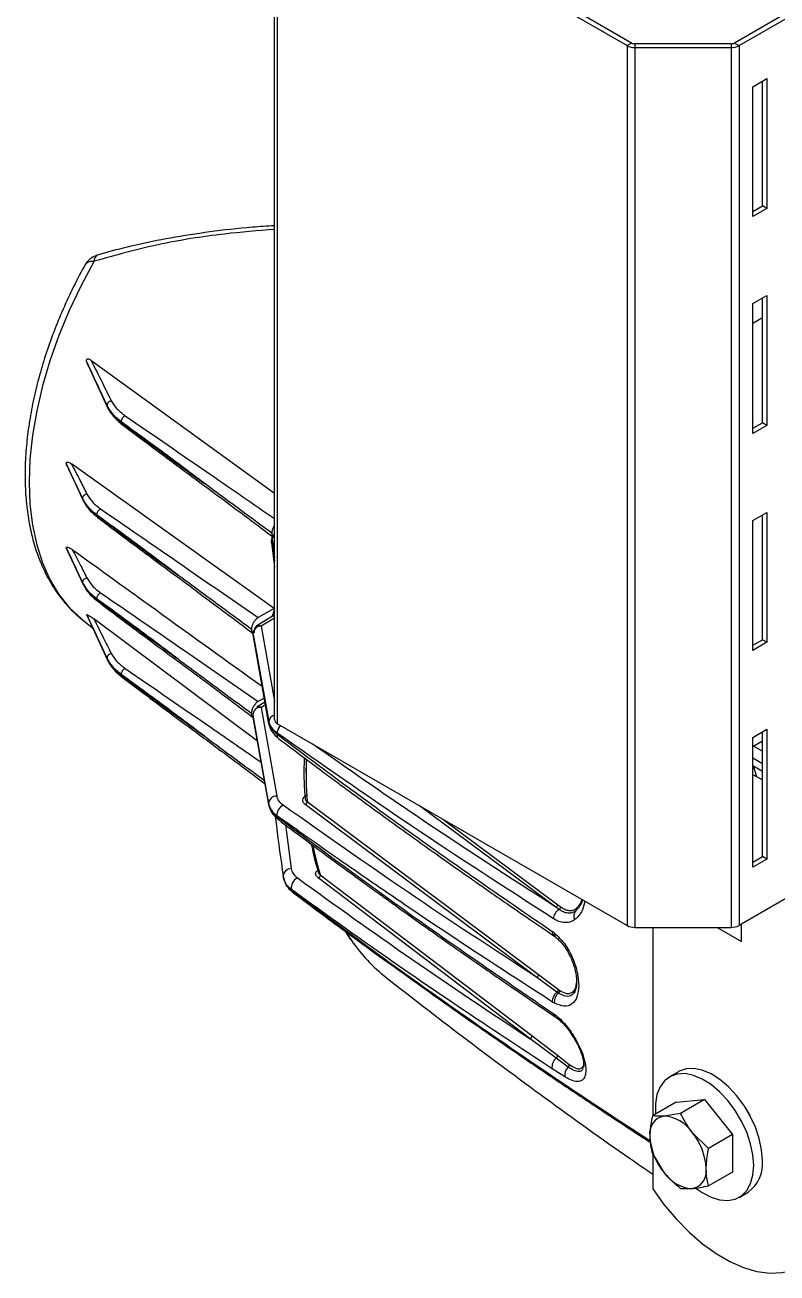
# Model space of a CAD drawing. Extents: x 8 to 113, y 1 to 87.
# Drawn here: x 11.23 to 15.95, y 66.13 to 73.98 of the extents above; entities that cross this region are included whole.
import ezdxf

# ---------------------------------------------------------------- set-up
doc = ezdxf.new("R2010")
doc.units = 0
doc.header["$MEASUREMENT"] = 0
doc.layers.add('OBJECT', color=7, linetype='CONTINUOUS')

msp = doc.modelspace()

# ---------------------------------------------------------------- linework, layer by layer
at = {"layer": 'OBJECT'}
for p, q in [((12.7938, 69.615), (12.7938, 75.1471)), ((12.8143, 75.1185), (15.01, 73.8509)), ((12.8143, 69.5864), (12.8143, 75.1185)), ((15.0383, 73.8673), (12.8426, 75.1348)), ((16.4895, 74.3316), (15.6852, 73.8673)), ((15.7134, 73.8509), (16.5178, 74.3153)), ((15.0383, 73.8673), (15.01, 73.8509)), ((15.01, 73.8509), (15.01, 68.3189)), ((15.0595, 73.8622), (15.0595, 73.8391)), ((15.6639, 73.8622), (15.0595, 73.8622)), ((15.0595, 73.8391), (15.6639, 73.8391)), ((15.0595, 73.8391), (15.0595, 68.307)), ((15.6639, 73.8622), (15.6639, 73.8391)), ((15.6639, 73.8391), (15.6639, 68.307)), ((15.6852, 73.8673), (15.7134, 73.8509)), ((15.7134, 73.8509), (15.7134, 68.3189)), ((15.8001, 73.5923), (15.8885, 73.6434)), ((15.8602, 72.8431), (15.8602, 73.627)), ((15.8885, 73.6434), (15.8885, 72.8268)), ((15.8001, 72.7758), (15.8001, 73.5923)), ((15.8001, 72.8084), (15.8602, 72.8431)), ((15.8885, 72.8268), (15.8001, 72.7758)), ((15.8885, 72.8268), (15.8602, 72.8431)), ((15.8001, 72.2287), (15.8885, 72.2797)), ((15.8885, 72.2797), (15.8885, 71.4632)), ((15.8001, 71.4122), (15.8001, 72.2287)), ((15.8602, 71.4795), (15.8602, 72.2634)), ((15.8602, 72.1392), (15.8001, 72.1045)), ((11.6242, 71.8389), (11.7458, 71.5752)), ((11.6413, 71.873), (12.7938, 71.0363)), ((11.742, 71.5899), (11.742, 71.5861)), ((11.831, 71.4862), (11.831, 71.4839)), ((15.8001, 71.4448), (15.8602, 71.4795)), ((15.8885, 71.4632), (15.8001, 71.4122)), ((15.8885, 71.4632), (15.8602, 71.4795)), ((11.4928, 71.2038), (11.5916, 70.9912)), ((12.7914, 70.312), (11.5186, 71.2209)), ((11.5877, 71.0035), (11.5877, 71.0026)), ((11.6766, 70.9006), (11.6766, 70.8995)), ((15.8001, 70.8651), (15.8885, 70.9161)), ((15.8001, 70.0485), (15.8001, 70.8651)), ((15.8602, 70.1159), (15.8602, 70.8998)), ((15.8885, 70.9161), (15.8885, 70.0996)), ((12.7774, 70.7858), (12.7774, 70.7856)), ((12.775, 70.7277), (12.7938, 70.5727)), ((12.777, 70.745), (12.7938, 70.6119)), ((12.7789, 70.7515), (12.7938, 70.6336)), ((11.4883, 70.6861), (11.5916, 70.4637)), ((11.5877, 70.4751), (11.5877, 70.476)), ((11.6766, 70.372), (11.6766, 70.3731)), ((12.7914, 70.312), (12.6922, 70.2548)), ((12.7914, 70.312), (12.7938, 70.3298)), ((12.7938, 70.3122), (12.7923, 70.3017)), ((11.5852, 70.2434), (11.6516, 70.1905)), ((11.5852, 70.2434), (11.5894, 70.2402)), ((11.6152, 70.2695), (11.7458, 69.9862)), ((12.6877, 69.4776), (11.6587, 70.2474)), ((12.7813, 70.2631), (12.6835, 70.2038)), ((12.7938, 70.2521), (12.7098, 70.2019)), ((12.7798, 70.2618), (12.7762, 70.2595)), ((12.7838, 70.2715), (12.7971, 70.2928)), ((12.6495, 70.1813), (12.6495, 70.1811)), ((12.7575, 69.5972), (12.659, 70.1596)), ((12.6591, 70.1602), (12.7579, 69.602)), ((12.7098, 70.2019), (12.7938, 69.7284)), ((15.8001, 70.0812), (15.8602, 70.1159)), ((15.8885, 70.0996), (15.8001, 70.0485)), ((15.8885, 70.0996), (15.8602, 70.1159)), ((11.742, 69.9972), (11.742, 70.0009)), ((11.831, 69.8949), (11.831, 69.8972)), ((12.7341, 69.7233), (12.6835, 69.6926)), ((12.7296, 69.7489), (12.6922, 69.7273)), ((12.737, 69.7069), (12.7097, 69.6906)), ((12.7097, 69.6906), (12.8083, 69.1331)), ((12.6495, 69.6536), (12.6495, 69.6538)), ((12.659, 69.6405), (12.7575, 69.0838)), ((12.7579, 69.0794), (12.6591, 69.6399)), ((12.8143, 69.5864), (15.01, 68.3189)), ((15.8001, 69.5015), (15.8885, 69.5525)), ((15.8602, 68.7523), (15.8602, 69.5362)), ((15.8885, 69.5525), (15.8885, 68.7359)), ((15.8001, 68.6849), (15.8001, 69.5015)), ((15.8602, 69.4773), (15.8001, 69.4426)), ((15.8071, 69.4466), (15.8602, 69.416)), ((15.8602, 69.465), (15.8495, 69.4711)), ((15.8602, 69.3364), (15.8001, 69.3711)), ((15.8602, 69.2874), (15.8001, 69.3221)), ((15.8001, 69.269), (15.8602, 69.2343)), ((14.4426, 67.9925), (12.9875, 69.08)), ((12.9989, 69.0985), (12.9989, 69.0976)), ((12.9991, 69.0984), (14.4542, 68.0107)), ((12.9991, 69.0974), (12.9991, 69.0984)), ((14.5628, 68.434), (13.7048, 69.0723)), ((13.8514, 68.9877), (14.5743, 68.4499)), ((12.8642, 68.9511), (12.8996, 68.6765)), ((16.5178, 68.7832), (15.7134, 68.3189)), ((15.8001, 68.7176), (15.8602, 68.7523)), ((15.8885, 68.7359), (15.8602, 68.7523)), ((15.8885, 68.7359), (15.8001, 68.6849)), ((12.8486, 68.632), (12.8545, 68.6034)), ((12.8547, 68.6058), (12.8567, 68.6)), ((12.8564, 68.5977), (12.8656, 68.5808)), ((14.4004, 67.6065), (13.0697, 68.6179)), ((13.0807, 68.6387), (13.0812, 68.6354)), ((13.0809, 68.6385), (14.4117, 67.6268)), ((13.0814, 68.6353), (13.0809, 68.6385)), ((14.5827, 68.4197), (14.5628, 68.434)), ((14.5743, 68.4499), (14.5938, 68.4354)), ((14.7053, 68.4296), (14.6856, 68.4088)), ((14.7119, 68.4404), (14.7083, 68.4328)), ((14.4542, 68.3398), (14.444, 68.3478)), ((14.6856, 68.4088), (14.6734, 68.4034)), ((13.2366, 68.2846), (13.2702, 68.2332)), ((13.2412, 68.2794), (13.2775, 68.2247)), ((14.5522, 68.2725), (14.5399, 68.2815)), ((15.0595, 68.307), (15.6639, 68.307)), ((15.1708, 68.307), (15.1708, 67.123)), ((15.576, 68.307), (15.7287, 68.2189)), ((15.7287, 68.2189), (15.7287, 68.3277)), ((14.5498, 68.2546), (14.5594, 68.2476)), ((14.5694, 67.9), (14.4426, 67.9925)), ((14.4542, 68.0107), (14.5785, 67.9166)), ((14.5787, 67.8936), (14.5694, 67.9)), ((14.5785, 67.9166), (14.587, 67.9104)), ((14.6797, 67.905), (14.6763, 67.9069)), ((14.684, 67.9109), (14.6783, 67.903)), ((14.5399, 67.8394), (14.5522, 67.8321)), ((14.5648, 67.4848), (14.4004, 67.6065)), ((14.4117, 67.6268), (14.573, 67.503)), ((14.6398, 67.4291), (14.5648, 67.4848)), ((14.573, 67.503), (14.6465, 67.4461)), ((14.619, 67.3671), (14.5386, 67.4187)), ((15.3325, 67.3995), (15.2773, 67.3677)), ((15.3193, 67.2087), (15.1689, 67.1219)), ((15.3193, 67.2087), (15.4961, 67.2245)), ((15.4961, 67.2245), (15.3457, 67.1377)), ((15.4961, 67.2245), (15.6728, 67.0046)), ((15.3457, 67.1377), (15.2415, 67.1207)), ((15.5224, 66.9178), (15.4183, 67.0186)), ((15.6728, 67.0046), (15.5224, 66.9178)), ((15.6728, 67.0046), (15.6728, 66.7689)), ((15.1689, 66.8862), (15.2415, 66.7671)), ((15.1708, 66.8831), (15.1708, 66.6641)), ((15.6728, 66.7689), (15.5224, 66.6821)), ((15.3457, 66.6663), (15.4183, 66.6651)), ((15.7148, 66.6099), (15.7699, 66.6417))]:
    msp.add_line(p, q, dxfattribs=at)
at = {"layer": 'OBJECT', "flags": 128}
for points in [[(11.6616, 72.4952), (11.5792, 72.3424), (11.505, 72.1865), (11.4395, 72.0286), (11.3832, 71.87), (11.3366, 71.7118), (11.3, 71.5552), (11.2736, 71.4014), (11.2577, 71.2515), (11.2524, 71.1067), (11.2577, 70.968), (11.2736, 70.8364), (11.3, 70.7131), (11.3366, 70.5988), (11.3832, 70.4944), (11.4395, 70.4008), (11.505, 70.3185), (11.5792, 70.2483), (11.5852, 70.2434)], [(12.775, 70.7277), (12.7748, 70.7352), (12.777, 70.745)], [(12.7838, 70.2715), (12.7832, 70.2723), (12.7829, 70.2729), (12.783, 70.2734), (12.7834, 70.2737), (12.7837, 70.2738)], [(12.7938, 70.3053), (12.7924, 70.3035), (12.7918, 70.3015)], [(12.6495, 70.1813), (12.6471, 70.183), (12.6452, 70.1843)], [(12.659, 70.1596), (12.6591, 70.1508), (12.6598, 70.1468)], [(12.7575, 69.5972), (12.7577, 69.5885), (12.7585, 69.5849)], [(15.8256, 69.2543), (15.8095, 69.3085), (15.8056, 69.3189)], [(12.7579, 69.0794), (12.7595, 69.0718), (12.7598, 69.0711)], [(12.8501, 68.6211), (12.8486, 68.6305), (12.8486, 68.632)], [(12.9138, 68.5246), (12.9127, 68.5252), (12.9106, 68.5267)], [(14.6805, 67.6154), (14.6776, 67.6142), (14.6756, 67.6137), (14.6747, 67.6137), (14.6747, 67.6137)], [(15.8606, 66.842), (15.8556, 66.9087), (15.8408, 66.979), (15.8168, 67.0506), (15.7842, 67.1212), (15.7441, 67.1886), (15.6978, 67.2506), (15.6468, 67.3052), (15.5927, 67.3507), (15.5373, 67.3855), (15.4824, 67.4087), (15.4296, 67.4193), (15.3808, 67.4172), (15.3374, 67.4023), (15.3325, 67.3995)], [(15.8054, 66.8102), (15.8004, 66.8769), (15.7857, 66.9471), (15.7616, 67.0187), (15.729, 67.0893), (15.6889, 67.1567), (15.6426, 67.2187), (15.5917, 67.2734), (15.5376, 67.3188), (15.4822, 67.3537), (15.4272, 67.3768), (15.3745, 67.3875), (15.3256, 67.3853), (15.2823, 67.3704), (15.2458, 67.3433), (15.2173, 67.3047), (15.1978, 67.256), (15.1879, 67.1987), (15.1879, 67.1346), (15.1881, 67.133)], [(15.7865, 67.1168), (15.7825, 67.1247), (15.7517, 67.1769)], [(15.4449, 66.666), (15.4822, 66.6399), (15.5376, 66.6108), (15.5917, 66.5939), (15.6426, 66.5896), (15.6889, 66.5981), (15.729, 66.6193), (15.7616, 66.6523), (15.7857, 66.6961), (15.8004, 66.7493), (15.8054, 66.8102)], [(15.1708, 66.6641), (15.2417, 66.5654), (15.3182, 66.474), (15.3991, 66.3913), (15.4833, 66.3183), (15.5694, 66.2564), (15.6561, 66.2063), (15.7422, 66.1689), (15.8263, 66.1446), (15.9073, 66.134), (15.9838, 66.1371), (16.0547, 66.1538)]]:
    msp.add_lwpolyline(points, dxfattribs=at)
at = {"layer": 'OBJECT'}
for centre, radius, start, end in [((15.0575, 73.9401), 0.101, 241.96011, 271.14381), ((15.0586, 73.9055), 0.0433, 241.95847, 271.14417), ((15.6648, 73.9055), 0.0433, 268.8552, 298.0406), ((15.666, 73.9401), 0.101, 268.8562, 298.03996), ((11.697, 72.5015), 0.0359, 119.04692, 190.09684), ((12.7673, 70.2734), 0.0166, 315.94563, 353.46477), ((12.7992, 70.3009), 0.00741, 175.44093, 223.56603), ((12.7107, 70.1491), 0.0528, 91.00217, 167.84302), ((12.7092, 69.6404), 0.0502, 89.41212, 179.92476), ((16.4587, 69.2884), 3.714, 175.15652, 175.23184), ((12.8062, 69.5942), 0.0489, 104.72411, 170.83531), ((12.8288, 69.6185), 0.0352, 185.69542, 245.6246), ((12.8384, 69.5175), 0.0294, 169.3272, 228.44019), ((16.2385, 69.2417), 3.4405, 175.20076, 175.31182), ((12.8834, 69.5209), 0.0739, 132.53719, 173.28105), ((15.7286, 69.2892), 2.7363, 178.51101, 183.99517), ((15.7274, 69.289), 2.735, 178.54605, 183.99608), ((12.808, 69.0826), 0.0505, 89.64866, 178.65634), ((15.5096, 69.3378), 2.7638, 185.27392, 185.36538), ((12.8807, 69.0113), 0.0712, 116.19277, 181.43147), ((12.9904, 69.0872), 0.0141, 52.18701, 53.13683), ((15.3289, 69.2377), 2.5297, 185.17514, 185.31183), ((12.8356, 69.0044), 0.0255, 181.97646, 231.03865), ((14.9015, 69.1874), 1.9016, 191.27539, 196.76993), ((14.8947, 69.1855), 1.8945, 191.276, 196.78025), ((12.8998, 68.6248), 0.0517, 90.14758, 172.03043), ((12.9668, 68.5566), 0.0671, 114.3534, 190.52413), ((13.0757, 68.6321), 0.0083, 50.86833, 52.51319), ((14.5829, 69.0841), 1.7665, 197.792, 198.01726), ((12.9253, 68.5449), 0.0234, 197.74756, 230.90924), ((14.5536, 68.4528), 0.0209, 296.07624, 352.0007), ((14.573, 68.4384), 0.021, 297.44613, 351.80178), ((14.6229, 68.3538), 0.0773, 121.39105, 173.64428), ((14.7217, 68.3781), 0.0474, 139.68715, 209.59434), ((14.6756, 68.4178), 0.0135, 318.09484, 25.17953), ((14.5657, 68.276), 0.0264, 167.87492, 240.4355), ((14.5764, 68.266), 0.0251, 164.92872, 227.58187), ((15.0575, 68.408), 0.101, 241.96011, 271.14381), ((15.666, 68.408), 0.101, 268.8562, 298.03996), ((14.1761, 68.8507), 1.0951, 214.86817, 231.61154), ((14.434, 68.0108), 0.0202, 295.31534, 359.66349), ((14.6147, 67.8405), 0.0748, 127.31471, 180.84743), ((14.6237, 67.8378), 0.0717, 128.87359, 184.58484), ((14.5581, 67.917), 0.0204, 303.4638, 358.84375), ((14.5673, 67.9096), 0.0196, 305.26183, 2.37873), ((14.5707, 67.7664), 0.0245, 181.38684, 233.21934), ((14.3927, 67.6241), 0.0192, 293.74373, 8.13303), ((14.6071, 67.4299), 0.0693, 127.56245, 189.29192), ((14.5542, 67.5006), 0.0189, 303.90266, 7.53005), ((14.6854, 67.3793), 0.0675, 132.49798, 190.38634), ((14.6282, 67.4434), 0.0184, 308.76644, 8.16382), ((15.2616, 67.0126), 0.1099, 100.54668, 189.25194), ((15.2278, 66.8929), 0.2282, 33.43473, 86.57065), ((15.1233, 66.7731), 0.3837, 2.63926, 39.77211), ((15.5364, 67.0126), 0.3837, 182.63926, 219.77211), ((15.3981, 66.7731), 0.1099, 280.54668, 9.25194), ((15.6429, 66.8199), 0.2188, 305.50105, 5.81115), ((15.4319, 66.8928), 0.2282, 213.43473, 266.57065)]:
    msp.add_arc(centre, radius, start, end, dxfattribs=at)
for centre, major_axis, start_param, end_param in [((10.8742, 72.6632), (-0.7659, 2.3851), 4.306012, 4.30714), ((10.6241, 72.8154), (-0.7463, 2.324), 3.893388, 3.895339), ((10.6241, 72.8154), (-0.7463, 2.324), 3.50162, 3.503571), ((10.8742, 72.6632), (-0.7659, 2.3851), 3.08982, 3.090948)]:
    msp.add_ellipse(centre, major_axis=major_axis, ratio=0.199933, start_param=start_param, end_param=end_param, dxfattribs=at)
for points, knots in [([(12.7938, 72.6957), (12.6891, 72.687), (12.4408, 72.6663), (12.0589, 72.6056), (11.794, 72.532), (11.6616, 72.4952)], [0, 0, 0, 0, 0.267036, 0.633641, 1, 1, 1, 1]), ([(12.7938, 72.7187), (12.7474, 72.7157), (12.6104, 72.7067), (12.3922, 72.6814), (12.1454, 72.6438), (11.9254, 72.5991), (11.7729, 72.5604), (11.6954, 72.5376), (11.6796, 72.5329)], [0, 0, 0, 0, 0.12024, 0.354778, 0.574557, 0.779582, 0.954953, 1, 1, 1, 1]), ([(11.6798, 72.5324), (11.6709, 72.5293), (11.6511, 72.5224), (11.6257, 72.5016), (11.608, 72.4824), (11.6024, 72.469), (11.6016, 72.4669)], [0, 0, 0, 0, 0.257467, 0.577044, 0.932229, 1, 1, 1, 1]), ([(11.6011, 72.4674), (11.5994, 72.4644), (11.5718, 72.4154), (11.5226, 72.3184), (11.4569, 72.1759), (11.399, 72.0317), (11.3488, 71.8867), (11.3068, 71.7418), (11.2733, 71.598), (11.2484, 71.4559), (11.2325, 71.3164), (11.2257, 71.1803), (11.2281, 71.0486), (11.2399, 70.9219), (11.2611, 70.8011), (11.2916, 70.6871), (11.3315, 70.5808), (11.3803, 70.4831), (11.4376, 70.3945), (11.5035, 70.3168), (11.5548, 70.2656), (11.586, 70.2436), (11.5903, 70.2405)], [0, 0, 0, 0, 0.003666, 0.058545, 0.113449, 0.168377, 0.223344, 0.278361, 0.333441, 0.388592, 0.443822, 0.499132, 0.554514, 0.609946, 0.665364, 0.720681, 0.775777, 0.83051, 0.884738, 0.938365, 0.991378, 1, 1, 1, 1]), ([(11.6616, 72.4952), (11.6508, 72.4944), (11.6288, 72.4927), (11.609, 72.4815), (11.6044, 72.4703), (11.6028, 72.4665)], [0, 0, 0, 0, 0.392208, 0.7928, 1, 1, 1, 1]), ([(11.6144, 71.8636), (11.614, 71.8656), (11.6134, 71.8688), (11.6135, 71.8732), (11.6143, 71.8765), (11.6157, 71.8788), (11.6177, 71.8805), (11.6211, 71.8816), (11.6297, 71.8807), (11.6363, 71.8763), (11.6413, 71.873)], [0, 0, 0, 0, 0.113364, 0.188717, 0.241998, 0.295663, 0.342489, 0.417958, 0.560438, 1, 1, 1, 1]), ([(11.742, 71.5899), (11.7182, 71.641), (11.6756, 71.7322), (11.6331, 71.8235), (11.6144, 71.8636)], [0, 0, 0, 0, 0.559998, 1, 1, 1, 1]), ([(11.6242, 71.8389), (11.6239, 71.8392), (11.6198, 71.8456), (11.6173, 71.8536), (11.615, 71.8611)], [0, 0, 0, 0, 0.059771, 1, 1, 1, 1]), ([(11.615, 71.8611), (11.6387, 71.8097), (11.681, 71.718), (11.7234, 71.6264), (11.742, 71.5861)], [0, 0, 0, 0, 0.559997, 1, 1, 1, 1]), ([(11.6413, 71.873), (11.6653, 71.8253), (11.7083, 71.7401), (11.7502, 71.6547), (11.7687, 71.6172)], [0, 0, 0, 0, 0.560013, 1, 1, 1, 1]), ([(11.7687, 71.6172), (11.7653, 71.6163), (11.7601, 71.615), (11.7539, 71.6111), (11.7496, 71.6075), (11.7462, 71.6033), (11.7429, 71.5974), (11.7424, 71.5929), (11.742, 71.5899)], [0, 0, 0, 0, 0.239573, 0.368432, 0.5, 0.63156, 0.76042, 1, 1, 1, 1]), ([(11.831, 71.4862), (11.8117, 71.5022), (11.773, 71.5341), (11.7524, 71.5713), (11.742, 71.5899)], [0, 0, 0, 0, 0.499961, 1, 1, 1, 1]), ([(11.742, 71.5861), (11.7524, 71.5678), (11.773, 71.5312), (11.8117, 71.4996), (11.831, 71.4839)], [0, 0, 0, 0, 0.500039, 1, 1, 1, 1]), ([(11.742, 71.5861), (11.7423, 71.5833), (11.7427, 71.5793), (11.7451, 71.5761), (11.7459, 71.5752)], [0, 0, 0, 0, 0.695925, 1, 1, 1, 1]), ([(11.7437, 71.5786), (11.7546, 71.559), (11.7763, 71.52), (11.8167, 71.4865), (11.8368, 71.4698)], [0, 0, 0, 0, 0.50137, 1, 1, 1, 1]), ([(11.7459, 71.5752), (11.746, 71.575), (11.747, 71.5735), (11.7493, 71.5716), (11.7518, 71.5703), (11.7528, 71.5698)], [0, 0, 0, 0, 0.096936, 0.624249, 1, 1, 1, 1]), ([(11.7687, 71.6172), (11.7791, 71.6003), (11.7998, 71.5666), (11.8371, 71.5381), (11.8558, 71.5239)], [0, 0, 0, 0, 0.501105, 1, 1, 1, 1]), ([(11.8558, 71.5239), (11.8526, 71.5221), (11.8478, 71.5194), (11.842, 71.5135), (11.838, 71.5082), (11.8348, 71.5025), (11.8317, 71.495), (11.8313, 71.4897), (11.831, 71.4862)], [0, 0, 0, 0, 0.239485, 0.368378, 0.5, 0.631622, 0.760513, 1, 1, 1, 1]), ([(12.3536, 71.0989), (12.2561, 71.1725), (12.0818, 71.304), (11.9076, 71.4305), (11.831, 71.4862)], [0, 0, 0, 0, 0.560064, 1, 1, 1, 1]), ([(11.8558, 71.5239), (12.0361, 71.4), (12.3493, 71.1848), (12.6614, 70.969), (12.7938, 70.8775)], [0, 0, 0, 0, 0.575705, 1, 1, 1, 1]), ([(11.831, 71.4839), (11.9285, 71.4108), (12.1027, 71.2803), (12.277, 71.1543), (12.3536, 71.0989)], [0, 0, 0, 0, 0.559937, 1, 1, 1, 1]), ([(11.831, 71.4839), (11.8313, 71.4808), (11.8318, 71.476), (11.8346, 71.4716), (11.8365, 71.4701), (11.8374, 71.4695)], [0, 0, 0, 0, 0.508253, 0.781805, 1, 1, 1, 1]), ([(11.8373, 71.4694), (11.8818, 71.4357), (11.9803, 71.361), (12.1432, 71.2397), (12.3352, 71.0977), (12.5517, 70.9379), (12.7031, 70.8235), (12.7815, 70.7643)], [0, 0, 0, 0, 0.141855, 0.314113, 0.516775, 0.749835, 1, 1, 1, 1]), ([(11.4862, 71.223), (11.4861, 71.224), (11.486, 71.226), (11.4868, 71.2286), (11.4886, 71.2308), (11.4925, 71.2323), (11.5028, 71.2311), (11.5119, 71.2252), (11.5186, 71.2209)], [0, 0, 0, 0, 0.052382, 0.104943, 0.166385, 0.263155, 0.457421, 1, 1, 1, 1]), ([(11.5877, 71.0035), (11.5687, 71.0445), (11.5349, 71.1177), (11.5011, 71.1908), (11.4862, 71.223)], [0, 0, 0, 0, 0.560003, 1, 1, 1, 1]), ([(11.4932, 71.2041), (11.492, 71.2058), (11.4896, 71.2091), (11.4874, 71.2147), (11.4868, 71.2182), (11.4865, 71.2197)], [0, 0, 0, 0, 0.389877, 0.751197, 1, 1, 1, 1]), ([(11.4865, 71.2197), (11.5054, 71.1792), (11.5391, 71.1069), (11.5728, 71.0344), (11.5877, 71.0026)], [0, 0, 0, 0, 0.560005, 1, 1, 1, 1]), ([(11.5186, 71.2209), (11.537, 71.1857), (11.5698, 71.1227), (11.6014, 71.0595), (11.6153, 71.0317)], [0, 0, 0, 0, 0.560034, 1, 1, 1, 1]), ([(12.7731, 70.7889), (12.7728, 70.7892), (12.699, 70.8436), (12.5728, 70.937), (12.4337, 71.0397), (12.3676, 71.0886), (12.354, 71.0986), (12.3536, 71.0989)], [0, 0, 0, 0, 0.002464, 0.527441, 0.903158, 0.997088, 1, 1, 1, 1]), ([(11.6153, 71.0317), (11.6118, 71.0308), (11.6064, 71.0295), (11.6, 71.0255), (11.5956, 71.0217), (11.592, 71.0173), (11.5886, 71.0112), (11.588, 71.0066), (11.5877, 71.0035)], [0, 0, 0, 0, 0.239579, 0.368437, 0.5, 0.631566, 0.760425, 1, 1, 1, 1]), ([(11.6153, 71.0317), (11.6255, 71.0149), (11.6459, 70.9812), (11.683, 70.9526), (11.7015, 70.9383)], [0, 0, 0, 0, 0.5007266, 1, 1, 1, 1]), ([(11.6766, 70.9006), (11.6573, 70.9164), (11.6187, 70.9481), (11.598, 70.985), (11.5877, 71.0035)], [0, 0, 0, 0, 0.499957, 1, 1, 1, 1]), ([(11.5877, 71.0026), (11.598, 70.9841), (11.6187, 70.9472), (11.6573, 70.9154), (11.6766, 70.8995)], [0, 0, 0, 0, 0.500043, 1, 1, 1, 1]), ([(11.5877, 71.0026), (11.588, 70.9997), (11.5884, 70.9955), (11.5909, 70.9922), (11.5917, 70.9912)], [0, 0, 0, 0, 0.694979, 1, 1, 1, 1]), ([(11.5894, 70.9947), (11.6003, 70.9751), (11.6221, 70.9359), (11.6624, 70.9022), (11.6824, 70.8854)], [0, 0, 0, 0, 0.501298, 1, 1, 1, 1]), ([(11.5917, 70.9912), (11.5918, 70.991), (11.5928, 70.9894), (11.5952, 70.9875), (11.5977, 70.9862), (11.5987, 70.9857)], [0, 0, 0, 0, 0.096683, 0.633209, 1, 1, 1, 1]), ([(11.7015, 70.9383), (11.6983, 70.9365), (11.6934, 70.9338), (11.6876, 70.9278), (11.6836, 70.9226), (11.6804, 70.9169), (11.6774, 70.9094), (11.6769, 70.9041), (11.6766, 70.9006)], [0, 0, 0, 0, 0.2394857, 0.3683804, 0.4999968, 0.631618, 0.7605141, 1, 1, 1, 1]), ([(11.7015, 70.9383), (11.8867, 70.8109), (12.2175, 70.5833), (12.5471, 70.3552), (12.6922, 70.2548)], [0, 0, 0, 0, 0.560008, 1, 1, 1, 1]), ([(12.191, 70.5199), (12.095, 70.5923), (11.9235, 70.7214), (11.7521, 70.8458), (11.6766, 70.9006)], [0, 0, 0, 0, 0.560058, 1, 1, 1, 1]), ([(11.6766, 70.8995), (11.7726, 70.8275), (11.9441, 70.6989), (12.1156, 70.5746), (12.191, 70.5199)], [0, 0, 0, 0, 0.5599417, 1, 1, 1, 1]), ([(11.6766, 70.8995), (11.6769, 70.8964), (11.6774, 70.8916), (11.6802, 70.8872), (11.6822, 70.8857), (11.6831, 70.8851)], [0, 0, 0, 0, 0.508254, 0.781796, 1, 1, 1, 1]), ([(11.683, 70.885), (11.7287, 70.8503), (11.83, 70.7735), (11.9974, 70.6488), (12.1947, 70.5028), (12.4181, 70.3377), (12.5746, 70.2195), (12.6561, 70.1579)], [0, 0, 0, 0, 0.141474, 0.313268, 0.515383, 0.747816, 1, 1, 1, 1]), ([(12.7774, 70.7858), (12.7766, 70.7864), (12.7752, 70.7874), (12.7737, 70.7884), (12.7731, 70.7889)], [0, 0, 0, 0, 0.559993, 1, 1, 1, 1]), ([(12.7731, 70.7889), (12.7739, 70.7883), (12.7753, 70.7872), (12.7768, 70.7861), (12.7774, 70.7856)], [0, 0, 0, 0, 0.5599937, 1, 1, 1, 1]), ([(12.7939, 70.7805), (12.7928, 70.7797), (12.7889, 70.7768), (12.7834, 70.769), (12.778, 70.7584), (12.7755, 70.7479), (12.7746, 70.7398), (12.7745, 70.7332), (12.7748, 70.7297), (12.775, 70.7277)], [0, 0, 0, 0, 0.0700503, 0.2484412, 0.4743853, 0.6656814, 0.7979083, 0.8858306, 1, 1, 1, 1]), ([(12.7938, 70.8337), (12.7936, 70.8334), (12.7892, 70.8281), (12.7833, 70.815), (12.7781, 70.7987), (12.7776, 70.7894), (12.7774, 70.7858)], [0, 0, 0, 0, 0.017705, 0.392503, 0.764509, 1, 1, 1, 1]), ([(12.7774, 70.7856), (12.7776, 70.7809), (12.778, 70.7732), (12.7814, 70.7684), (12.7826, 70.7666)], [0, 0, 0, 0, 0.623001, 1, 1, 1, 1]), ([(12.7789, 70.7515), (12.7788, 70.7518), (12.7788, 70.7522), (12.7786, 70.7523), (12.7784, 70.7523), (12.7782, 70.752), (12.7779, 70.7516), (12.7777, 70.7509), (12.7774, 70.75), (12.7772, 70.7487), (12.777, 70.7473), (12.7769, 70.746), (12.777, 70.7453), (12.777, 70.745)], [0, 0, 0, 0, 0.13574, 0.194591, 0.250843, 0.311563, 0.37511, 0.438068, 0.500883, 0.619799, 0.750938, 0.873701, 1, 1, 1, 1]), ([(12.7938, 70.7712), (12.7938, 70.7712), (12.7895, 70.7687), (12.784, 70.7619), (12.7805, 70.7547), (12.7789, 70.7515)], [0, 0, 0, 0, 0.000813, 0.551691, 1, 1, 1, 1]), ([(11.4877, 70.6865), (11.4873, 70.6874), (11.4865, 70.6893), (11.486, 70.6915), (11.4861, 70.6925), (11.4862, 70.6929)], [0, 0, 0, 0, 0.376958, 0.756016, 1, 1, 1, 1]), ([(11.4862, 70.6929), (11.5051, 70.6524), (11.539, 70.58), (11.5728, 70.5071), (11.5877, 70.4751)], [0, 0, 0, 0, 0.560014, 1, 1, 1, 1]), ([(11.4865, 70.6948), (11.4868, 70.6956), (11.4877, 70.6977), (11.4926, 70.6985), (11.5044, 70.6954), (11.5161, 70.6877), (11.5238, 70.6826)], [0, 0, 0, 0, 0.0729686, 0.1943384, 0.4686987, 1, 1, 1, 1]), ([(11.5877, 70.476), (11.5688, 70.517), (11.5351, 70.5902), (11.5014, 70.6628), (11.4865, 70.6948)], [0, 0, 0, 0, 0.5600153, 1, 1, 1, 1]), ([(11.5238, 70.6826), (11.6984, 70.5567), (12.0958, 70.27), (12.4936, 69.9835), (12.7166, 69.8229)], [0, 0, 0, 0, 0.439405, 1, 1, 1, 1]), ([(11.5238, 70.6826), (11.5412, 70.6494), (11.5724, 70.59), (11.6022, 70.5304), (11.6153, 70.5042)], [0, 0, 0, 0, 0.560038, 1, 1, 1, 1]), ([(11.6153, 70.5042), (11.6118, 70.5033), (11.6064, 70.502), (11.6, 70.498), (11.5956, 70.4942), (11.592, 70.4898), (11.5886, 70.4838), (11.588, 70.4791), (11.5877, 70.476)], [0, 0, 0, 0, 0.239578, 0.368434, 0.499997, 0.631562, 0.76042, 1, 1, 1, 1]), ([(11.6766, 70.3731), (11.6573, 70.3889), (11.6187, 70.4206), (11.598, 70.4576), (11.5877, 70.476)], [0, 0, 0, 0, 0.499957, 1, 1, 1, 1]), ([(11.5877, 70.4751), (11.598, 70.4566), (11.6187, 70.4197), (11.6573, 70.3879), (11.6766, 70.372)], [0, 0, 0, 0, 0.500043, 1, 1, 1, 1]), ([(11.5877, 70.4751), (11.588, 70.4722), (11.5884, 70.468), (11.5909, 70.4647), (11.5917, 70.4637)], [0, 0, 0, 0, 0.695486, 1, 1, 1, 1]), ([(11.5894, 70.4672), (11.6003, 70.4476), (11.6221, 70.4084), (11.6624, 70.3747), (11.6824, 70.3579)], [0, 0, 0, 0, 0.501298, 1, 1, 1, 1]), ([(11.6153, 70.5042), (11.6255, 70.4874), (11.6459, 70.4537), (11.683, 70.4251), (11.7015, 70.4108)], [0, 0, 0, 0, 0.5007266, 1, 1, 1, 1]), ([(12.6452, 70.1843), (12.6449, 70.1846), (12.5596, 70.2476), (12.4218, 70.3495), (12.2711, 70.4608), (12.205, 70.5096), (12.1915, 70.5196), (12.191, 70.5199)], [0, 0, 0, 0, 0.002275, 0.563506, 0.91051, 0.997261, 1, 1, 1, 1]), ([(11.5917, 70.4637), (11.5918, 70.4635), (11.5928, 70.462), (11.5952, 70.46), (11.5977, 70.4587), (11.5987, 70.4582)], [0, 0, 0, 0, 0.097608, 0.633584, 1, 1, 1, 1]), ([(11.7015, 70.4108), (11.6983, 70.409), (11.6934, 70.4063), (11.6876, 70.4004), (11.6836, 70.3951), (11.6804, 70.3895), (11.6774, 70.3819), (11.6769, 70.3766), (11.6766, 70.3731)], [0, 0, 0, 0, 0.239486, 0.368381, 0.500001, 0.631618, 0.760514, 1, 1, 1, 1]), ([(11.7015, 70.4108), (11.8867, 70.2834), (12.2175, 70.0558), (12.5471, 69.8277), (12.6922, 69.7273)], [0, 0, 0, 0, 0.560008, 1, 1, 1, 1]), ([(12.191, 69.9925), (12.095, 70.0648), (11.9235, 70.1939), (11.7521, 70.3184), (11.6766, 70.3731)], [0, 0, 0, 0, 0.560058, 1, 1, 1, 1]), ([(11.6766, 70.372), (11.7726, 70.3), (11.9441, 70.1714), (12.1156, 70.0471), (12.191, 69.9925)], [0, 0, 0, 0, 0.5599417, 1, 1, 1, 1]), ([(11.6766, 70.372), (11.6769, 70.3689), (11.6774, 70.3642), (11.6802, 70.3597), (11.6822, 70.3583), (11.6831, 70.3576)], [0, 0, 0, 0, 0.508249, 0.781798, 1, 1, 1, 1]), ([(11.683, 70.3575), (11.7287, 70.3229), (11.83, 70.2461), (11.9974, 70.1213), (12.1947, 69.9753), (12.4193, 69.8093), (12.577, 69.6902), (12.6597, 69.6277)], [0, 0, 0, 0, 0.1409457, 0.3120985, 0.5134602, 0.7450257, 1, 1, 1, 1]), ([(11.6153, 70.2694), (11.6151, 70.2697), (11.6144, 70.2705), (11.6137, 70.2717), (11.6132, 70.2732), (11.6139, 70.2733), (11.6144, 70.2734)], [0, 0, 0, 0, 0.071886, 0.242741, 0.497649, 1, 1, 1, 1]), ([(11.6144, 70.2734), (11.6382, 70.222), (11.6808, 70.1302), (11.7233, 70.0378), (11.742, 69.9972)], [0, 0, 0, 0, 0.560009, 1, 1, 1, 1]), ([(11.615, 70.2735), (11.6175, 70.2727), (11.6255, 70.2703), (11.642, 70.2596), (11.6555, 70.2498), (11.6587, 70.2474)], [0, 0, 0, 0, 0.259599, 0.819529, 1, 1, 1, 1]), ([(11.742, 70.0009), (11.7183, 70.052), (11.6759, 70.1433), (11.6336, 70.2337), (11.615, 70.2735)], [0, 0, 0, 0, 0.560013, 1, 1, 1, 1]), ([(11.6587, 70.2474), (11.6795, 70.2065), (11.7167, 70.1335), (11.7528, 70.0604), (11.7687, 70.0282)], [0, 0, 0, 0, 0.560018, 1, 1, 1, 1]), ([(12.6922, 70.2548), (12.6874, 70.2514), (12.6777, 70.2448), (12.6648, 70.2288), (12.6552, 70.2107), (12.6502, 70.1941), (12.6497, 70.1848), (12.6495, 70.1813)], [0, 0, 0, 0, 0.217202, 0.434334, 0.650167, 0.86439, 1, 1, 1, 1]), ([(12.779, 70.2612), (12.7791, 70.2618), (12.7798, 70.266), (12.7819, 70.269), (12.7838, 70.2715)], [0, 0, 0, 0, 0.148963, 1, 1, 1, 1]), ([(12.7791, 70.2617), (12.7793, 70.2624), (12.78, 70.2641), (12.7804, 70.2638), (12.7807, 70.2635)], [0, 0, 0, 0, 0.35415, 1, 1, 1, 1]), ([(12.7938, 70.264), (12.7925, 70.2644), (12.7887, 70.2654), (12.7839, 70.2646), (12.7808, 70.2625), (12.7798, 70.2618)], [0, 0, 0, 0, 0.263749, 0.76922, 1, 1, 1, 1]), ([(12.7918, 70.3015), (12.791, 70.2975), (12.7893, 70.2886), (12.7853, 70.279), (12.7831, 70.2735)], [0, 0, 0, 0, 0.436573, 1, 1, 1, 1]), ([(12.6452, 70.1843), (12.646, 70.1837), (12.6475, 70.1826), (12.6489, 70.1815), (12.6495, 70.1811)], [0, 0, 0, 0, 0.560015, 1, 1, 1, 1]), ([(12.6495, 70.1811), (12.6499, 70.1765), (12.6508, 70.1669), (12.655, 70.1582), (12.6593, 70.1561), (12.66, 70.1557)], [0, 0, 0, 0, 0.418217, 0.892116, 1, 1, 1, 1]), ([(12.659, 70.1596), (12.659, 70.1596), (12.659, 70.1597), (12.659, 70.1598), (12.659, 70.1599), (12.659, 70.16), (12.659, 70.1601), (12.659, 70.1602), (12.659, 70.1602), (12.659, 70.1603), (12.659, 70.1603), (12.659, 70.1603), (12.6591, 70.1603), (12.6591, 70.1602), (12.6591, 70.1602)], [0, 0, 0, 0, 0.14846, 0.270216, 0.325866, 0.380992, 0.499258, 0.560332, 0.615032, 0.666467, 0.718978, 0.77612, 0.84064, 1, 1, 1, 1]), ([(12.6841, 70.2042), (12.6806, 70.2015), (12.6739, 70.1963), (12.6685, 70.1837), (12.6662, 70.1709), (12.6659, 70.1625), (12.6658, 70.1588)], [0, 0, 0, 0, 0.297146, 0.574414, 0.814611, 1, 1, 1, 1]), ([(12.6839, 70.2038), (12.685, 70.2044), (12.6878, 70.2062), (12.6937, 70.2069), (12.7014, 70.206), (12.7069, 70.2032), (12.7098, 70.2019)], [0, 0, 0, 0, 0.156124, 0.424595, 0.705887, 1, 1, 1, 1]), ([(12.6598, 70.1468), (12.6746, 70.0621), (12.7073, 69.8747), (12.7404, 69.6875), (12.7585, 69.5849)], [0, 0, 0, 0, 0.452479, 1, 1, 1, 1]), ([(11.7687, 70.0282), (11.7653, 70.0273), (11.7601, 70.026), (11.7539, 70.0221), (11.7496, 70.0185), (11.7462, 70.0143), (11.7429, 70.0084), (11.7424, 70.0039), (11.742, 70.0009)], [0, 0, 0, 0, 0.239572, 0.368432, 0.499999, 0.63156, 0.760426, 1, 1, 1, 1]), ([(11.831, 69.8972), (11.8117, 69.9132), (11.773, 69.9451), (11.7524, 69.9823), (11.742, 70.0009)], [0, 0, 0, 0, 0.499961, 1, 1, 1, 1]), ([(11.742, 69.9972), (11.7524, 69.9788), (11.773, 69.9422), (11.8117, 69.9106), (11.831, 69.8949)], [0, 0, 0, 0, 0.500039, 1, 1, 1, 1]), ([(11.742, 69.9972), (11.7423, 69.9944), (11.7427, 69.9903), (11.7451, 69.9872), (11.7459, 69.9862)], [0, 0, 0, 0, 0.695996, 1, 1, 1, 1]), ([(11.7687, 70.0282), (11.7791, 70.0113), (11.7998, 69.9777), (11.8371, 69.9492), (11.8558, 69.9349)], [0, 0, 0, 0, 0.501105, 1, 1, 1, 1]), ([(11.7437, 69.9896), (11.7546, 69.97), (11.7763, 69.9311), (11.8167, 69.8975), (11.8368, 69.8808)], [0, 0, 0, 0, 0.50137, 1, 1, 1, 1]), ([(11.7459, 69.9862), (11.746, 69.986), (11.747, 69.9845), (11.7493, 69.9826), (11.7518, 69.9813), (11.7528, 69.9808)], [0, 0, 0, 0, 0.097053, 0.624298, 1, 1, 1, 1]), ([(11.8558, 69.9349), (11.8526, 69.9332), (11.8478, 69.9304), (11.842, 69.9245), (11.838, 69.9192), (11.8348, 69.9136), (11.8317, 69.906), (11.8313, 69.9007), (11.831, 69.8972)], [0, 0, 0, 0, 0.239486, 0.368379, 0.5, 0.631622, 0.760508, 1, 1, 1, 1]), ([(11.8558, 69.9349), (12.0361, 69.811), (12.3216, 69.6148), (12.6061, 69.4182), (12.711, 69.3457)], [0, 0, 0, 0, 0.631556, 1, 1, 1, 1]), ([(12.191, 69.9925), (12.1915, 69.9921), (12.2768, 69.9291), (12.4148, 69.8272), (12.5654, 69.7158), (12.6314, 69.6671), (12.6449, 69.6571), (12.6452, 69.6568)], [0, 0, 0, 0, 0.002739, 0.563971, 0.910975, 0.997725, 1, 1, 1, 1]), ([(12.3536, 69.5099), (12.2561, 69.5835), (12.0818, 69.715), (11.9076, 69.8415), (11.831, 69.8972)], [0, 0, 0, 0, 0.560064, 1, 1, 1, 1]), ([(11.831, 69.8949), (11.9285, 69.8218), (12.1027, 69.6914), (12.277, 69.5653), (12.3536, 69.5099)], [0, 0, 0, 0, 0.559937, 1, 1, 1, 1]), ([(11.831, 69.8949), (11.8313, 69.8918), (11.8318, 69.887), (11.8346, 69.8826), (11.8365, 69.8811), (11.8374, 69.8805)], [0, 0, 0, 0, 0.508242, 0.781794, 1, 1, 1, 1]), ([(11.8373, 69.8804), (11.8818, 69.8467), (11.9803, 69.772), (12.1432, 69.6507), (12.3352, 69.5087), (12.5361, 69.3605), (12.672, 69.2579), (12.7348, 69.2105)], [0, 0, 0, 0, 0.149262, 0.330514, 0.543757, 0.788987, 1, 1, 1, 1]), ([(12.6922, 69.7273), (12.688, 69.7245), (12.679, 69.7184), (12.6664, 69.7037), (12.6563, 69.6858), (12.6505, 69.6683), (12.6498, 69.6582), (12.6495, 69.6538)], [0, 0, 0, 0, 0.1876001, 0.4047628, 0.6207737, 0.8351753, 1, 1, 1, 1]), ([(12.6842, 69.6928), (12.6846, 69.6931), (12.6867, 69.6947), (12.692, 69.6956), (12.7003, 69.6951), (12.7065, 69.6921), (12.7097, 69.6906)], [0, 0, 0, 0, 0.055337, 0.345773, 0.660666, 1, 1, 1, 1]), ([(12.6495, 69.6538), (12.6487, 69.6543), (12.6473, 69.6554), (12.6459, 69.6564), (12.6452, 69.6568)], [0, 0, 0, 0, 0.560018, 1, 1, 1, 1]), ([(12.6452, 69.6568), (12.646, 69.6562), (12.6475, 69.6551), (12.6489, 69.6541), (12.6495, 69.6536)], [0, 0, 0, 0, 0.560015, 1, 1, 1, 1]), ([(12.6495, 69.6536), (12.6497, 69.648), (12.6498, 69.6418), (12.6525, 69.638), (12.6528, 69.6375)], [0, 0, 0, 0, 0.887076, 1, 1, 1, 1]), ([(12.6591, 69.6399), (12.6591, 69.64), (12.6591, 69.64), (12.659, 69.6401), (12.659, 69.6402), (12.659, 69.6403), (12.659, 69.6404), (12.659, 69.6404), (12.659, 69.6405), (12.659, 69.6406), (12.659, 69.6406), (12.659, 69.6406), (12.659, 69.6406), (12.659, 69.6405), (12.659, 69.6405)], [0, 0, 0, 0, 0.156114, 0.220098, 0.277037, 0.329652, 0.38159, 0.436517, 0.497311, 0.615066, 0.669946, 0.725272, 0.848175, 1, 1, 1, 1]), ([(12.7579, 69.602), (12.7621, 69.5888), (12.7704, 69.5625), (12.7969, 69.5405), (12.8101, 69.5296)], [0, 0, 0, 0, 0.503406, 1, 1, 1, 1]), ([(12.8095, 69.5229), (12.7966, 69.5341), (12.7701, 69.557), (12.7618, 69.5836), (12.7575, 69.5972)], [0, 0, 0, 0, 0.488529, 1, 1, 1, 1]), ([(12.7585, 69.5849), (12.7642, 69.5672), (12.7748, 69.5341), (12.8049, 69.5077), (12.8189, 69.4955)], [0, 0, 0, 0, 0.536103, 1, 1, 1, 1]), ([(12.8095, 69.5229), (12.9382, 69.4262), (13.2031, 69.227), (13.6204, 68.9234), (14.0672, 68.6056), (14.3797, 68.3914), (14.5399, 68.2815)], [0, 0, 0, 0, 0.22962, 0.472827, 0.72962, 1, 1, 1, 1]), ([(14.5461, 68.3623), (14.2478, 68.5546), (13.6551, 68.9366), (13.0905, 69.3328), (12.8101, 69.5296)], [0, 0, 0, 0, 0.50338, 1, 1, 1, 1]), ([(12.3536, 69.5099), (12.354, 69.5096), (12.4278, 69.455), (12.5538, 69.3621), (12.6792, 69.2693), (12.7312, 69.2309)], [0, 0, 0, 0, 0.003235, 0.586481, 1, 1, 1, 1]), ([(12.8189, 69.4955), (12.8701, 69.4568), (12.9621, 69.3874), (13.0851, 69.2957), (13.1813, 69.2244), (13.2615, 69.1653), (13.4128, 69.0543), (13.6055, 68.9146), (13.8353, 68.7506), (13.9826, 68.6466), (14.0914, 68.5704), (14.1737, 68.513), (14.2785, 68.4404), (14.4062, 68.3525), (14.4994, 68.289), (14.5497, 68.2546)], [0, 0, 0, 0, 0.091691, 0.164516, 0.21848, 0.261782, 0.305976, 0.484375, 0.598107, 0.703048, 0.737316, 0.783985, 0.843321, 0.915325, 1, 1, 1, 1]), ([(14.5628, 68.434), (14.2702, 68.6225), (13.748, 68.959), (13.2502, 69.3078), (13.0314, 69.4611)], [0, 0, 0, 0, 0.560269, 1, 1, 1, 1]), ([(12.981, 69.3735), (12.9803, 69.3477), (12.9784, 69.2739), (12.9807, 69.1887), (12.9858, 69.131), (12.9869, 69.1183)], [0, 0, 0, 0, 0.295112, 0.844482, 1, 1, 1, 1]), ([(12.8493, 69.0752), (12.8388, 69.084), (12.818, 69.1014), (12.8115, 69.1226), (12.8083, 69.1331)], [0, 0, 0, 0, 0.50157, 1, 1, 1, 1]), ([(12.9875, 69.08), (12.9827, 69.0843), (12.973, 69.0931), (12.9702, 69.109), (12.9763, 69.1249), (12.9878, 69.1333), (12.9936, 69.1376)], [0, 0, 0, 0, 0.249768, 0.499524, 0.749281, 1, 1, 1, 1]), ([(12.7575, 69.0838), (12.7618, 69.0699), (12.7701, 69.0427), (12.7966, 69.0204), (12.8095, 69.0095)], [0, 0, 0, 0, 0.511471, 1, 1, 1, 1]), ([(12.8101, 69.0035), (12.7969, 69.015), (12.7704, 69.0381), (12.7621, 69.0656), (12.7579, 69.0794)], [0, 0, 0, 0, 0.496594, 1, 1, 1, 1]), ([(12.7598, 69.0712), (12.7658, 69.0532), (12.7765, 69.0216), (12.8066, 68.9957), (12.8195, 68.9845)], [0, 0, 0, 0, 0.568308, 1, 1, 1, 1]), ([(14.4426, 67.9925), (14.1709, 68.17), (13.6277, 68.5249), (13.1087, 68.8918), (12.8493, 69.0752)], [0, 0, 0, 0, 0.500229, 1, 1, 1, 1]), ([(12.987, 69.1183), (12.9872, 69.115), (12.9879, 69.1077), (12.995, 69.1018), (12.9989, 69.0985)], [0, 0, 0, 0, 0.455979, 1, 1, 1, 1]), ([(12.9991, 69.0974), (12.999, 69.0958), (12.9988, 69.0933), (12.9973, 69.0898), (12.9958, 69.0872), (12.9939, 69.0848), (12.9912, 69.0821), (12.989, 69.0808), (12.9875, 69.08)], [0, 0, 0, 0, 0.24273, 0.372399, 0.504166, 0.63532, 0.763244, 1, 1, 1, 1]), ([(12.799, 69.0046), (12.8014, 68.9847), (12.8165, 68.8605), (12.834, 68.7363), (12.8486, 68.632)], [0, 0, 0, 0, 0.159705, 1, 1, 1, 1]), ([(14.5399, 67.8394), (14.3797, 67.9427), (14.0672, 68.1441), (13.6204, 68.4434), (13.2031, 68.7298), (12.9382, 68.9181), (12.8095, 69.0095)], [0, 0, 0, 0, 0.27038, 0.527173, 0.77038, 1, 1, 1, 1]), ([(12.8101, 69.0035), (13.0905, 68.7954), (13.6551, 68.3764), (14.2478, 67.9702), (14.5461, 67.7658)], [0, 0, 0, 0, 0.49662, 1, 1, 1, 1]), ([(12.8195, 68.9845), (12.8724, 68.9449), (12.9724, 68.8699), (13.115, 68.7642), (13.2411, 68.6715), (13.3506, 68.5917), (13.4432, 68.5246), (13.5215, 68.4681), (13.6093, 68.4051), (13.7239, 68.3233), (13.8802, 68.2126), (14.0725, 68.0781), (14.3011, 67.9198), (14.4671, 67.8071), (14.556, 67.7468)], [0, 0, 0, 0, 0.094184, 0.178279, 0.25229, 0.31622, 0.370071, 0.413844, 0.452487, 0.522312, 0.611971, 0.721467, 0.850805, 1, 1, 1, 1]), ([(13.0258, 68.8305), (13.0302, 68.8079), (13.042, 68.7465), (13.0591, 68.6892), (13.0698, 68.6529)], [0, 0, 0, 0, 0.366847, 1, 1, 1, 1]), ([(12.8996, 68.6765), (12.9025, 68.6658), (12.9082, 68.6444), (12.9288, 68.6266), (12.9392, 68.6177)], [0, 0, 0, 0, 0.498606, 1, 1, 1, 1]), ([(13.0697, 68.6179), (13.0648, 68.6224), (13.0551, 68.6314), (13.0535, 68.6477), (13.0576, 68.6601), (13.0646, 68.6656), (13.0661, 68.6668)], [0, 0, 0, 0, 0.306866, 0.61383, 0.920869, 1, 1, 1, 1]), ([(12.9009, 68.5443), (12.888, 68.5556), (12.8617, 68.5784), (12.854, 68.6067), (12.8501, 68.6211)], [0, 0, 0, 0, 0.490951, 1, 1, 1, 1]), ([(12.9031, 68.5377), (12.8893, 68.5492), (12.8688, 68.5662), (12.8624, 68.5893), (12.8588, 68.5982), (12.8579, 68.6004)], [0, 0, 0, 0, 0.6050571, 0.9028562, 1, 1, 1, 1]), ([(12.9392, 68.6177), (13.1766, 68.4469), (13.6527, 68.1045), (14.1508, 67.7728), (14.4004, 67.6065)], [0, 0, 0, 0, 0.498752, 1, 1, 1, 1]), ([(13.0814, 68.6353), (13.0813, 68.6336), (13.081, 68.631), (13.0795, 68.6274), (13.0774, 68.624), (13.0742, 68.6203), (13.0711, 68.6187), (13.0697, 68.6179)], [0, 0, 0, 0, 0.251191, 0.383289, 0.515914, 0.77076, 1, 1, 1, 1]), ([(13.0704, 68.6531), (13.0705, 68.6517), (13.0709, 68.6465), (13.0765, 68.642), (13.0807, 68.6387)], [0, 0, 0, 0, 0.252823, 1, 1, 1, 1]), ([(12.8709, 68.5711), (12.8729, 68.5671), (12.8813, 68.5504), (12.8979, 68.537), (12.9106, 68.5267)], [0, 0, 0, 0, 0.240066, 1, 1, 1, 1]), ([(14.5386, 67.4187), (14.3416, 67.5482), (13.9578, 67.8004), (13.4124, 68.176), (13.0682, 68.4239), (12.9009, 68.5443)], [0, 0, 0, 0, 0.351668, 0.685, 1, 1, 1, 1]), ([(15.1549, 66.9631), (14.9749, 67.0813), (14.5922, 67.3325), (14.023, 67.724), (13.4508, 68.1301), (13.0832, 68.4037), (12.9031, 68.5377)], [0, 0, 0, 0, 0.231034, 0.491147, 0.750677, 1, 1, 1, 1]), ([(12.9138, 68.5246), (12.9793, 68.4755), (13.101, 68.3843), (13.2711, 68.2588), (13.4138, 68.1546), (13.5309, 68.0699), (13.6314, 67.9975), (13.7255, 67.9303), (13.8779, 67.822), (14.0903, 67.6728), (14.35, 67.4936), (14.5973, 67.3255), (14.8246, 67.1733), (15.0034, 67.0553), (15.1119, 66.9842), (15.1487, 66.9602), (15.1563, 66.9553)], [0, 0, 0, 0, 0.091394, 0.169729, 0.235019, 0.287274, 0.329576, 0.371807, 0.414711, 0.535339, 0.656432, 0.759178, 0.860398, 0.952733, 0.990285, 1, 1, 1, 1]), ([(14.5938, 68.4354), (14.6021, 68.4299), (14.6186, 68.419), (14.6432, 68.4124), (14.6669, 68.4127), (14.6808, 68.4199), (14.6878, 68.4235)], [0, 0, 0, 0, 0.249686, 0.500038, 0.748854, 1, 1, 1, 1]), ([(14.7433, 68.4728), (14.7421, 68.4641), (14.7377, 68.4324), (14.7173, 68.3887), (14.6928, 68.366), (14.6805, 68.3547)], [0, 0, 0, 0, 0.1610539, 0.5807622, 1, 1, 1, 1]), ([(14.6878, 68.4235), (14.6971, 68.4312), (14.7138, 68.445), (14.7232, 68.4716), (14.7273, 68.4834)], [0, 0, 0, 0, 0.554512, 1, 1, 1, 1]), ([(14.7291, 68.4824), (14.7288, 68.4797), (14.7263, 68.4609), (14.7186, 68.4499), (14.7119, 68.4404)], [0, 0, 0, 0, 0.141602, 1, 1, 1, 1]), ([(14.6805, 68.3547), (14.6708, 68.3492), (14.6513, 68.3383), (14.6176, 68.3356), (14.5822, 68.3423), (14.5581, 68.3557), (14.5461, 68.3623)], [0, 0, 0, 0, 0.251427, 0.50031, 0.75055, 1, 1, 1, 1]), ([(14.6734, 68.4034), (14.6698, 68.4016), (14.6585, 68.396), (14.637, 68.3961), (14.61, 68.4025), (14.5918, 68.414), (14.5827, 68.4197)], [0, 0, 0, 0, 0.137489, 0.424017, 0.712372, 1, 1, 1, 1]), ([(14.5522, 68.2725), (14.5736, 68.2526), (14.6162, 68.2129), (14.666, 68.1245), (14.6996, 68.029), (14.7039, 67.9713), (14.706, 67.9425)], [0, 0, 0, 0, 0.250566, 0.500351, 0.750175, 1, 1, 1, 1]), ([(14.5594, 68.2476), (14.5695, 68.239), (14.5888, 68.2223), (14.6218, 68.1812), (14.6528, 68.1282), (14.6752, 68.0701), (14.6866, 68.0253), (14.6922, 67.988), (14.6936, 67.9531), (14.6897, 67.9185), (14.6821, 67.9043), (14.678, 67.8967)], [0, 0, 0, 0, 0.100452, 0.193913, 0.35623, 0.485967, 0.581605, 0.658013, 0.752699, 0.867349, 1, 1, 1, 1]), ([(13.4958, 67.9931), (13.6543, 67.8694), (13.9842, 67.6121), (14.4965, 67.233), (14.8964, 66.9442), (15.1238, 66.7886), (15.1708, 66.7564)], [0, 0, 0, 0, 0.290039, 0.603907, 0.918117, 1, 1, 1, 1]), ([(14.587, 67.9104), (14.6019, 67.9024), (14.6316, 67.8863), (14.6668, 67.8954), (14.6887, 67.9209), (14.6916, 67.9503), (14.6926, 67.9608)], [0, 0, 0, 0, 0.281619, 0.56276, 0.843289, 1, 1, 1, 1]), ([(14.706, 67.9425), (14.7039, 67.9169), (14.6996, 67.8658), (14.666, 67.8208), (14.6162, 67.8049), (14.5735, 67.823), (14.5522, 67.8321)], [0, 0, 0, 0, 0.24993, 0.499886, 0.749919, 1, 1, 1, 1]), ([(14.6783, 67.903), (14.674, 67.8956), (14.6622, 67.8753), (14.6272, 67.8695), (14.5949, 67.8856), (14.5787, 67.8936)], [0, 0, 0, 0, 0.2193928, 0.6090844, 1, 1, 1, 1]), ([(14.5461, 67.7658), (14.5582, 67.7569), (14.5823, 67.7391), (14.6178, 67.7027), (14.6514, 67.6613), (14.6708, 67.6307), (14.6805, 67.6154)], [0, 0, 0, 0, 0.250785, 0.500021, 0.750018, 1, 1, 1, 1]), ([(14.556, 67.7468), (14.5661, 67.7393), (14.5864, 67.7243), (14.6175, 67.6926), (14.6479, 67.6556), (14.6657, 67.6277), (14.6747, 67.6137)], [0, 0, 0, 0, 0.244741, 0.492319, 0.744746, 1, 1, 1, 1]), ([(14.6805, 67.6154), (14.693, 67.593), (14.7178, 67.548), (14.7411, 67.482), (14.7523, 67.4243), (14.75, 67.3787), (14.7348, 67.3483), (14.7069, 67.3355), (14.6682, 67.3398), (14.6354, 67.358), (14.619, 67.3671)], [0, 0, 0, 0, 0.124845, 0.24983, 0.374893, 0.499993, 0.625062, 0.749967, 0.874601, 1, 1, 1, 1]), ([(14.6746, 67.6138), (14.6871, 67.5914), (14.7117, 67.5472), (14.7332, 67.4871), (14.7366, 67.4595), (14.7382, 67.4461)], [0, 0, 0, 0, 0.345041, 0.681671, 1, 1, 1, 1]), ([(14.7325, 67.4193), (14.731, 67.4158), (14.726, 67.4041), (14.7072, 67.3992), (14.6778, 67.4043), (14.6524, 67.4208), (14.6398, 67.4291)], [0, 0, 0, 0, 0.123056, 0.414314, 0.706653, 1, 1, 1, 1]), ([(14.6465, 67.4461), (14.6579, 67.4382), (14.6809, 67.4223), (14.7084, 67.4158), (14.7275, 67.4239), (14.7372, 67.4361), (14.7376, 67.4483), (14.7376, 67.4492)], [0, 0, 0, 0, 0.244549, 0.489373, 0.734241, 0.979134, 1, 1, 1, 1]), ([(14.7382, 67.4461), (14.7383, 67.4456), (14.7403, 67.4339), (14.7375, 67.4288), (14.7348, 67.4239)], [0, 0, 0, 0, 0.041038, 1, 1, 1, 1]), ([(15.1689, 67.1219), (15.1669, 67.1127), (15.1576, 67.0689), (15.1551, 67.0275), (15.1531, 66.9949)], [0, 0, 0, 0, 0.211002, 1, 1, 1, 1]), ([(15.2415, 67.1207), (15.2394, 67.1205), (15.2098, 67.118), (15.1886, 67.12), (15.1689, 67.1219)], [0, 0, 0, 0, 0.070213, 1, 1, 1, 1]), ([(15.4183, 67.0186), (15.4162, 67.0212), (15.3866, 67.0585), (15.3654, 67.0995), (15.3457, 67.1377)], [0, 0, 0, 0, 0.070214, 1, 1, 1, 1]), ([(15.1531, 66.9949), (15.1533, 66.9858), (15.154, 66.9463), (15.1624, 66.9123), (15.1689, 66.8862)], [0, 0, 0, 0, 0.2318492, 1, 1, 1, 1]), ([(15.5067, 66.7908), (15.5086, 66.8234), (15.5112, 66.8648), (15.5205, 66.9086), (15.5224, 66.9178)], [0, 0, 0, 0, 0.788998, 1, 1, 1, 1]), ([(15.5224, 66.6821), (15.516, 66.7082), (15.5076, 66.7422), (15.5068, 66.7817), (15.5067, 66.7908)], [0, 0, 0, 0, 0.7681508, 1, 1, 1, 1]), ([(15.2415, 66.7671), (15.2436, 66.7645), (15.2737, 66.7275), (15.311, 66.6958), (15.3457, 66.6663)], [0, 0, 0, 0, 0.070214, 1, 1, 1, 1]), ([(15.4183, 66.6651), (15.4204, 66.6653), (15.4505, 66.668), (15.4878, 66.6753), (15.5224, 66.6821)], [0, 0, 0, 0, 0.070213, 1, 1, 1, 1])]:
    msp.add_open_spline(points, degree=3, knots=knots, dxfattribs=at)

doc.saveas('drawing.dxf')
